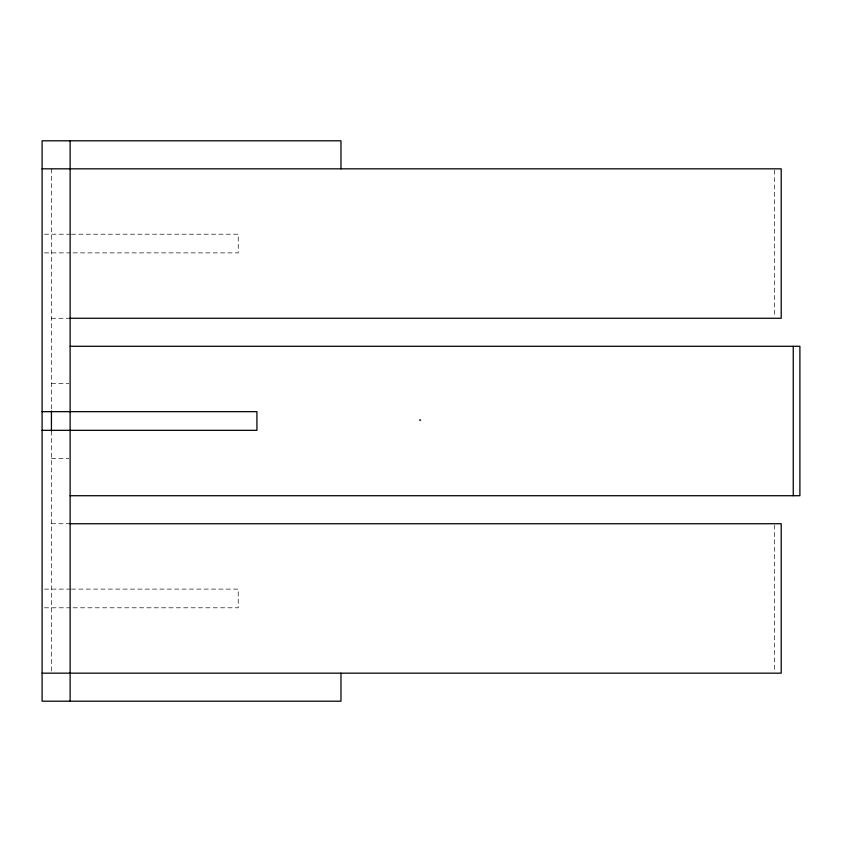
<?xml version="1.0" encoding="UTF-8"?>
<svg xmlns="http://www.w3.org/2000/svg" width="842" height="842" viewBox="0 0 842 842"><rect width="100%" height="100%" fill="white"/><g stroke="black" fill="none" stroke-linecap="round" stroke-linejoin="round"><path stroke-width="0.63" stroke-dasharray="4.21 3.16" d="M44.437 234.202L70.118 234.202M71.433 234.202L238.233 234.202L238.233 252.884L71.433 252.884M44.437 252.884L70.118 252.884M51.436 318.265L68.876 318.265M51.436 383.668L68.876 383.668M419.137 420.063L421 420.063M51.436 458.332L68.876 458.332M51.436 523.735L68.876 523.735M44.437 589.116L70.118 589.116M71.433 589.116L238.233 589.116L238.233 607.798L71.433 607.798M44.437 607.798L70.118 607.798M774.587 170.137L774.587 316.95M774.587 525.05L774.587 671.863M420.063 419.137L420.063 421M51.436 168.832L51.436 411.033M51.436 430.967L51.436 673.168"/><path stroke-width="1.26" d="M42.1 168.832L781.218 168.832L781.218 318.265L69.854 318.265M70.118 346.283L799.9 346.283L799.9 495.717L70.118 495.717M42.1 411.664L256.915 411.664L256.915 430.336L42.1 430.336M69.854 523.735L781.218 523.735L781.218 673.168L42.1 673.168M793.259 346.283L793.259 495.717M340.968 168.832L340.968 140.803L42.1 140.803L42.1 701.197L340.968 701.197L340.968 673.168M70.118 140.803L70.118 701.197M51.436 411.033L51.436 430.967"/></g></svg>
